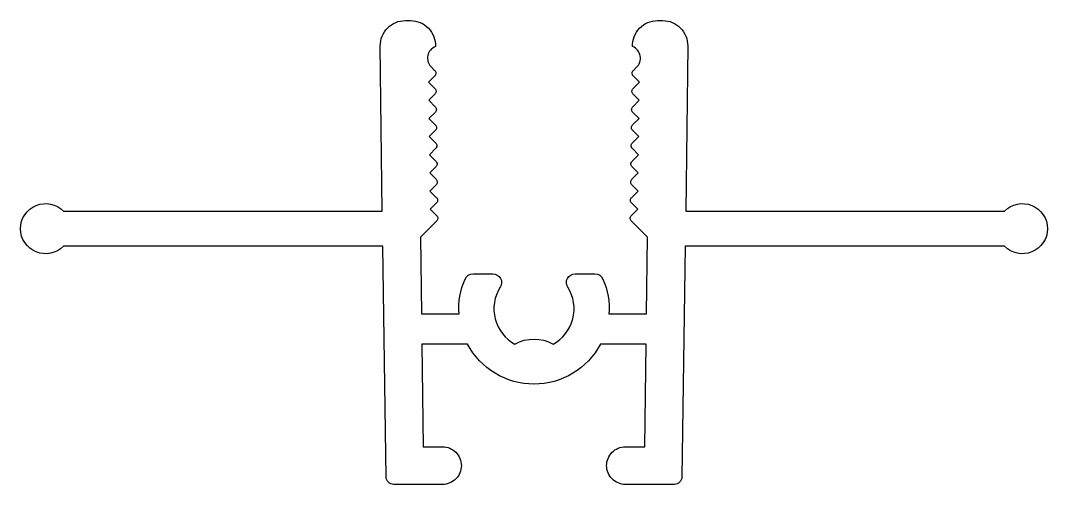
# Model space of a CAD drawing. Extents: x 936 to 977, y -13.5 to 5.
import ezdxf

# ---------------------------------------------------------------- set-up
doc = ezdxf.new("R2010")
doc.units = 0
doc.header["$LTSCALE"] = 15
doc.layers.get('0').update_dxf_attribs({"linetype": 'CONTINUOUS'})

msp = doc.modelspace()

# ---------------------------------------------------------------- linework, layer by layer
at = {"ltscale": 0.05}
msp.add_lwpolyline([(954.045, -5.054), (954.835, -5.054, -0.592453), (955.13, -5.593, 0.435729), (955.717, -7.862, -0.272526), (957.24, -7.862, 0.435729), (957.827, -5.593, -0.592453), (958.122, -5.054), (958.912, -5.054, -0.299337), (959.233, -5.266, -0.119088), (959.472, -6.654), (960.97, -6.654), (961.012, -3.598), (960.356, -2.943, -0.414214), (960.369, -2.731), (960.623, -2.477), (960.366, -2.219, -0.414214), (960.378, -2.008), (960.633, -1.753), (960.376, -1.496, -0.414214), (960.388, -1.284), (960.643, -1.029), (960.386, -0.772, -0.414214), (960.398, -0.56), (960.653, -0.306), (960.395, -0.048, -0.414214), (960.408, 0.164), (960.662, 0.418), (960.405, 0.675, -0.414214), (960.417, 0.887), (960.672, 1.142), (960.415, 1.399, -0.414214), (960.427, 1.611), (960.682, 1.866), (960.425, 2.123, -0.414214), (960.437, 2.335), (960.692, 2.589), (960.434, 2.846, -0.414214), (960.447, 3.058), (960.564, 3.175, 0.552921), (960.416, 4.009, -0.424945), (961.415, 5.046), (961.615, 5.046, -0.418177), (962.615, 4.032), (962.539, -2.554), (975.264, -2.554, -2.448775), (975.264, -3.954), (962.52, -3.954), (962.382, -13.158, -0.410261), (962.083, -13.454), (960.128, -13.454, -0.414214), (959.378, -12.704, -0.414214), (960.128, -11.954), (960.899, -11.954), (960.954, -7.854), (959.132, -7.854, -0.603023), (953.825, -7.854), (952.003, -7.854), (952.058, -11.954), (952.828, -11.954, -0.414214), (953.578, -12.704), (953.578, -12.704, -0.414214), (952.828, -13.454), (950.874, -13.454, -0.410261), (950.574, -13.158), (950.437, -3.954), (937.693, -3.954, -2.448775), (937.693, -2.554), (950.418, -2.554), (950.342, 4.032, -0.418177), (951.342, 5.046), (951.542, 5.046, -0.424945), (952.541, 4.009, 0.521629), (952.359, 3.21), (952.51, 3.058, -0.414214), (952.523, 2.846), (952.265, 2.589), (952.52, 2.335, -0.414214), (952.532, 2.123), (952.275, 1.866), (952.53, 1.611, -0.414214), (952.542, 1.399), (952.285, 1.142), (952.539, 0.887, -0.414214), (952.552, 0.675), (952.295, 0.418), (952.549, 0.164, -0.414214), (952.562, -0.048), (952.304, -0.306), (952.559, -0.56, -0.414214), (952.571, -0.772), (952.314, -1.029), (952.569, -1.284, -0.414214), (952.581, -1.496), (952.324, -1.753), (952.579, -2.008, -0.414214), (952.591, -2.219), (952.334, -2.477), (952.588, -2.731, -0.414214), (952.601, -2.943), (951.945, -3.598), (951.987, -6.654), (953.485, -6.654, -0.119088), (953.724, -5.266, -0.299337)], format="xyb", close=True, dxfattribs=at)

doc.saveas('drawing.dxf')
